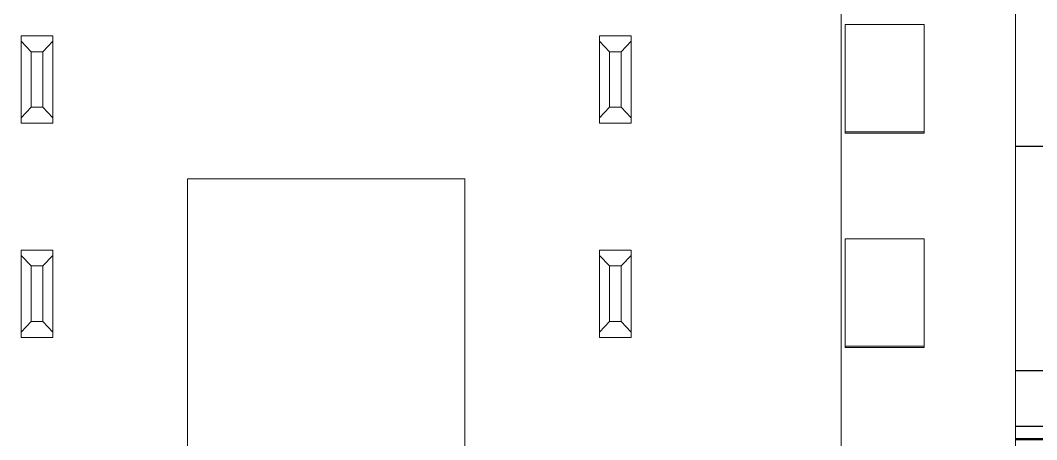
# Model space of a CAD drawing. Header units: millimetres. Extents: x 42151 to 59780, y 37376 to 44547.
# Drawn here: x 48353.5 to 48379.16, y 43291.87 to 43302.44 of the extents above; entities that cross this region are included whole.
import ezdxf

# ---------------------------------------------------------------- set-up
doc = ezdxf.new("R2010")
doc.units = ezdxf.units.MM
doc.set_wipeout_variables(frame=1)
doc.layers.add('000-PI-Oprema', color=30, linetype='Continuous', lineweight=5)
doc.layers.add('004-PI-DIN Šina', color=3, linetype='Continuous')

# ---------------------------------------------------------------- blocks, each defined once
blk = doc.blocks.new('*U117')
at = {"layer": '004-PI-DIN Šina'}
for p, q in [((297.61, 52.625), (-241.3, 52.625)), ((297.61, 46.968), (-241.3, 46.968)), ((297.61, 45.572), (-241.3, 45.572)), ((297.61, 45.259), (-241.3, 45.259)), ((-241.3, 45.238), (297.61, 45.238))]:
    blk.add_line(p, q, dxfattribs=at)
blk = doc.blocks.new('6ES7532-5HD00-0AB0')
blk.add_wipeout([(0.725, 61.733), (35.525, 61.733), (35.525, -85.267), (0.725, -85.267)]).dxf.layer = '000-PI-Oprema'
at = {"layer": '000-PI-Oprema'}
for p, q in [((35.525, 49.414), (35.525, -64.005)), ((31.125, -61.682), (31.125, 47.133)), ((31.225, 43.116), (31.225, 45.819)), ((31.225, 45.819), (33.225, 45.819)), ((33.225, 43.116), (33.225, 45.819)), ((10.425, 45.533), (11.225, 45.533)), ((10.425, 45.4), (10.425, 45.533)), ((11.225, 45.533), (11.225, 45.4)), ((25.025, 45.533), (25.825, 45.533)), ((25.025, 45.4), (25.025, 45.533)), ((25.825, 45.533), (25.825, 45.4)), ((10.425, 43.466), (10.425, 45.4)), ((10.675, 45.133), (10.425, 45.4)), ((11.225, 45.4), (10.975, 45.133)), ((11.225, 45.4), (11.225, 43.466)), ((25.025, 43.466), (25.025, 45.4)), ((25.275, 45.133), (25.025, 45.4)), ((25.825, 45.4), (25.575, 45.133)), ((25.825, 45.4), (25.825, 43.466)), ((10.675, 45.133), (10.675, 43.733)), ((10.975, 45.133), (10.675, 45.133)), ((10.975, 43.733), (10.975, 45.133)), ((25.275, 45.133), (25.275, 43.733)), ((25.575, 45.133), (25.275, 45.133)), ((25.575, 43.733), (25.575, 45.133)), ((10.425, 43.466), (10.675, 43.733)), ((10.675, 43.733), (10.975, 43.733)), ((10.975, 43.733), (11.225, 43.466)), ((25.025, 43.466), (25.275, 43.733)), ((25.275, 43.733), (25.575, 43.733)), ((25.575, 43.733), (25.825, 43.466)), ((10.425, 43.333), (10.425, 43.466)), ((11.225, 43.466), (11.225, 43.333)), ((25.025, 43.333), (25.025, 43.466)), ((25.825, 43.466), (25.825, 43.333)), ((11.225, 43.333), (10.425, 43.333)), ((25.825, 43.333), (25.025, 43.333)), ((31.225, 43.082), (31.225, 43.116)), ((31.225, 43.116), (33.225, 43.116)), ((33.225, 43.082), (33.225, 43.116)), ((31.225, 43.082), (33.225, 43.082)), ((14.625, 41.933), (21.625, 41.933)), ((14.625, -58.967), (14.625, 41.933)), ((21.625, 41.933), (21.625, -58.967)), ((31.225, 37.714), (31.225, 40.417)), ((31.225, 40.417), (33.225, 40.417)), ((33.225, 37.714), (33.225, 40.417)), ((10.425, 40.133), (11.225, 40.133)), ((10.425, 40), (10.425, 40.133)), ((11.225, 40.133), (11.225, 40)), ((25.025, 40.133), (25.825, 40.133)), ((25.025, 40), (25.025, 40.133)), ((25.825, 40.133), (25.825, 40)), ((10.675, 39.733), (10.425, 40)), ((10.425, 38.066), (10.425, 40)), ((11.225, 40), (10.975, 39.733)), ((11.225, 40), (11.225, 38.066)), ((25.275, 39.733), (25.025, 40)), ((25.025, 38.066), (25.025, 40)), ((25.825, 40), (25.575, 39.733)), ((25.825, 40), (25.825, 38.066)), ((10.975, 39.733), (10.675, 39.733)), ((10.675, 39.733), (10.675, 38.333)), ((10.975, 38.333), (10.975, 39.733)), ((25.575, 39.733), (25.275, 39.733)), ((25.275, 39.733), (25.275, 38.333)), ((25.575, 38.333), (25.575, 39.733)), ((10.425, 38.066), (10.675, 38.333)), ((10.675, 38.333), (10.975, 38.333)), ((10.975, 38.333), (11.225, 38.066)), ((25.025, 38.066), (25.275, 38.333)), ((25.275, 38.333), (25.575, 38.333)), ((25.575, 38.333), (25.825, 38.066)), ((10.425, 37.933), (10.425, 38.066)), ((11.225, 38.066), (11.225, 37.933)), ((25.025, 37.933), (25.025, 38.066)), ((25.825, 38.066), (25.825, 37.933)), ((11.225, 37.933), (10.425, 37.933)), ((25.825, 37.933), (25.025, 37.933)), ((31.225, 37.714), (33.225, 37.714)), ((31.225, 37.682), (31.225, 37.714)), ((31.225, 37.682), (33.225, 37.682)), ((33.225, 37.682), (33.225, 37.714))]:
    blk.add_line(p, q, dxfattribs=at)

msp = doc.modelspace()

# ---------------------------------------------------------------- block references
at = {"layer": '000-PI-Oprema'}
msp.add_blockref('*U117', (48098.326, 43246.632), dxfattribs=at)

# ---------------------------------------------------------------- next in the draw order: block references
msp.add_blockref('6ES7532-5HD00-0AB0', (48343.102, 43256.514), dxfattribs=at)

doc.saveas('drawing.dxf')
